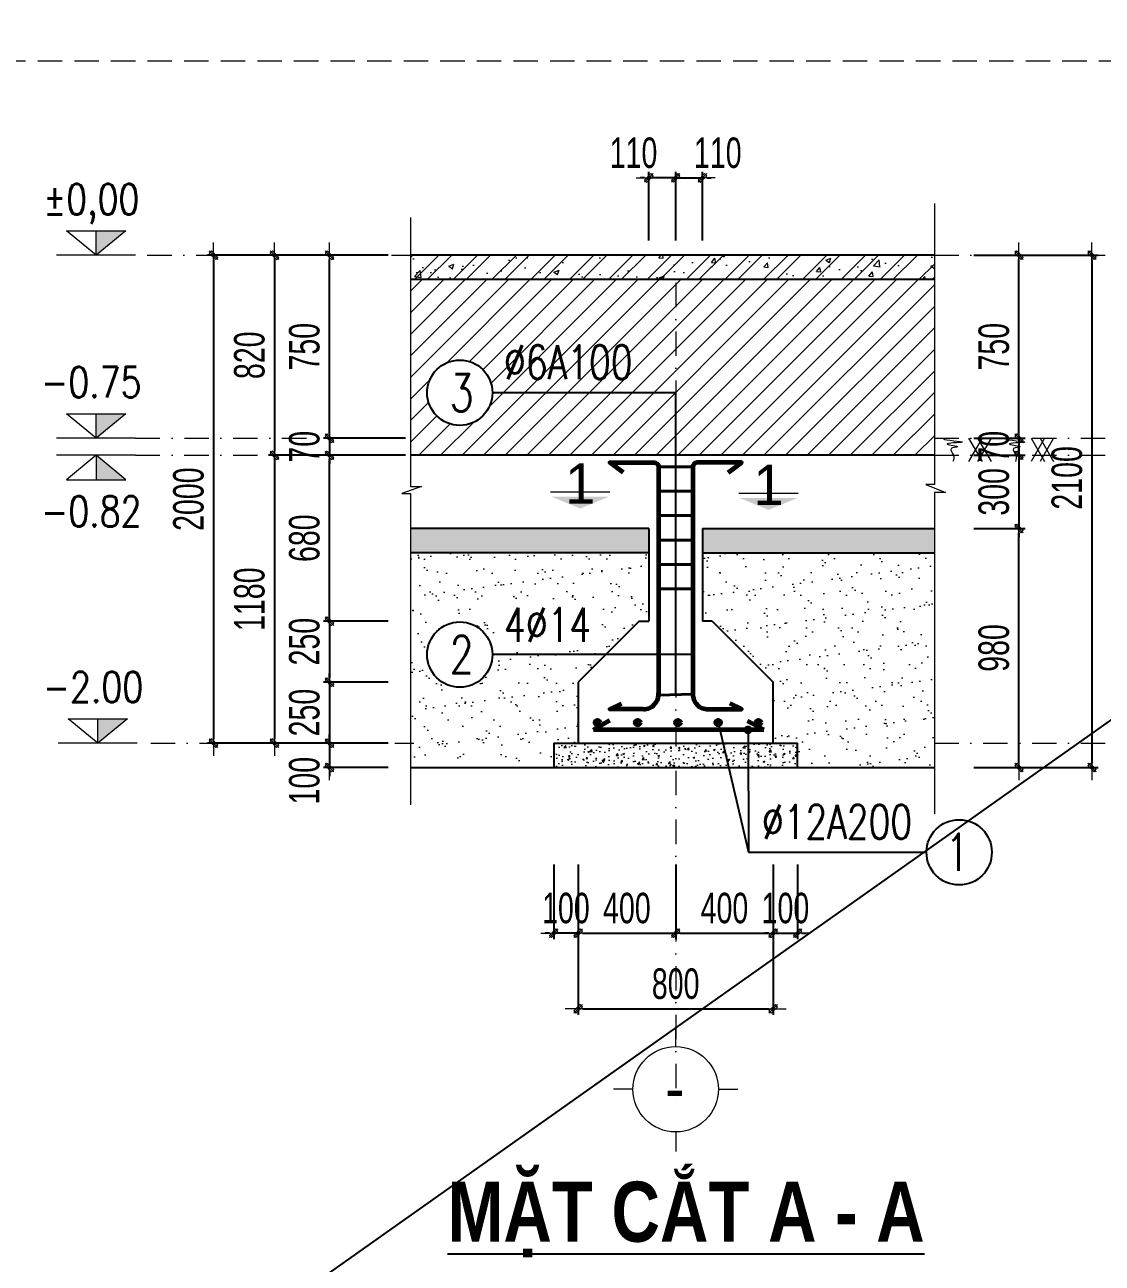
# Model space of a CAD drawing. Header units: millimetres. Extents: x -295047 to 263296, y -724756 to -308748.
# Drawn here: x -119108 to -114691, y -355707 to -350630 of the extents above; entities that cross this region are included whole.
import ezdxf
from ezdxf.enums import TextEntityAlignment as Align

# ---------------------------------------------------------------- set-up
doc = ezdxf.new("R2010")
doc.units = ezdxf.units.MM
doc.header["$MEASUREMENT"] = 0
doc.header["$PDMODE"] = 32
doc.linetypes.add('DASHDOT', pattern=[1, 0.5, -0.25, 0, -0.25])
doc.linetypes.add('HIDDEN', pattern=[0.375, 0.25, -0.125])
doc.layers.get('Defpoints').update_dxf_attribs({"color": 1})
doc.layers.add('KCS_Plotter', color=11, linetype='Continuous', plot=False)
for name, color, linetype, lineweight in [('LC Dim', 8, 'Continuous', 18), ('LC Hatch', 252, 'Continuous', 9), ('LC ISO', 153, 'Continuous', 13), ('LC Khac', 4, 'Continuous', 9), ('LC MANH DUT', 35, 'HIDDEN', 5), ('LC Net dam2', 6, 'Continuous', 40), ('LC Net dam3', 1, 'Continuous', 60), ('LC Net manh', 219, 'Continuous', 5), ('LC Net thay', 7, 'Continuous', 25), ('LC Net truc', 79, 'DASHDOT', 13), ('LC Text1', 3, 'Continuous', 20), ('LC Text2', 7, 'Continuous', 25)]:
    doc.layers.add(name, color=color, linetype=linetype, lineweight=lineweight)
doc.styles.add('HOATBIF', font='hoatbif.shx', dxfattribs={"width": 0.7})
doc.styles.add('LC 1', font='VHAVANB.TTF')
doc.styles.add('LC 3', font='vnsimli.shx', dxfattribs={"width": 0.75})
doc.styles.add('LC3', font='VHARIALB.TTF', dxfattribs={"width": 0.8})
doc.styles.add('T1', font='Vnsimli.shx', dxfattribs={"width": 0.8})
doc.dimstyles.new('1-100(1-50)', dxfattribs={"dimscale": 50, "dimtxt": 2.5, "dimasz": 0.35, "dimexe": 0.5, "dimexo": 0, "dimgap": 0.8, "dimtad": 1, "dimdec": 0, "dimzin": 0, "dimdsep": 46, "dimtxsty": 'HOATBIF', "dimblk1": 'DOT', "dimblk2": 'DOT', "dimsah": 1, "dimcen": -1, "dimdle": 1, "dimclrd": 256, "dimclre": 256, "dimclrt": 4, "dimadec": 3, "dimazin": 2, "dimtfac": 0.333333, "dimtdec": 0, "dimtix": 1, "dimtmove": 2, "dimatfit": 3, "dimldrblk": 'DOT', "dimfxl": 1, "dimtvp": 0.833333, "dimtolj": 1, "dimtzin": 0, "dimarcsym": 0})
pattern_1 = [(37.5, (-16225.72, -80516.16), (-3.7796, 115.609426), [0, -91.2, 0, -102, 0, -97.5]), (7.5, (-16225.72, -80516.16), (106.1866, 169.32876), [0, -49.2, 0, -82.2, 0, -31.5]), (327.5, (-16299.52, -80516.16), (186.84851, 0.339543), [0, -30, 0, -108, 0, -141]), (317.5, (-16299.52, -80516.16), (180.3676, 52.66053), [0, -15, 0, -70.8, 0, -81])]

# ---------------------------------------------------------------- blocks, each defined once
blk = doc.blocks.new('DOT')
at = {"layer": 'LC Dim'}
blk.add_line((-3, 0), (3, 0), dxfattribs=at)
at = {"layer": 'LC Dim', "color": 4}
blk.add_line((-1, -1), (1, 1), dxfattribs=at)
blk.add_lwpolyline([(0.5, 1), (-1, -0.5), (-0.5, -1), (1, 0.5)], close=True, dxfattribs=at)
blk = doc.blocks.new('*D79')
at = {"layer": 'Defpoints', "color": 0, "ltscale": 2, "transparency": 16777216}
for p in [(-116839.3, -354073.1), (-116439.3, -354073.1), (-116439.3, -354354.5)]:
    blk.add_point(p, dxfattribs=at)
at = {"layer": 'LC Dim', "lineweight": -2, "ltscale": 2, "transparency": 16777216}
for p, q in [((-116839.3, -354073.1), (-116839.3, -354379.5)), ((-116439.3, -354073.1), (-116439.3, -354379.5)), ((-116821.8, -354354.5), (-116456.8, -354354.5))]:
    blk.add_line(p, q, dxfattribs=at)
at = {"layer": 'LC Dim', "lineweight": -2, "ltscale": 2, "transparency": 16777216, "xscale": 17.5, "yscale": 17.5, "zscale": 17.5, "rotation": 180}
blk.add_blockref('DOT', (-116839.3, -354354.5), dxfattribs=at)
at = {"layer": 'LC Dim', "lineweight": -2, "ltscale": 2, "transparency": 16777216, "xscale": 17.5, "yscale": 17.5, "zscale": 17.5}
blk.add_blockref('DOT', (-116439.3, -354354.5), dxfattribs=at)
at = {"layer": 'LC Dim', "color": 4, "ltscale": 2, "transparency": 16777216, "insert": (-116639.3, -354252), "char_height": 125, "attachment_point": 5, "style": 'HOATBIF'}
blk.add_mtext('\\A1;400', dxfattribs=at)
blk = doc.blocks.new('_Dot')
at = {"color": 0, "linetype": 'ByBlock', "lineweight": -2}
blk.add_line((-0.5, 0), (-1, 0), dxfattribs=at)
at = {"color": 0, "linetype": 'ByBlock', "const_width": 0.5}
blk.add_lwpolyline([(-0.25, 0, 1), (0.25, 0, 1)], format="xyb", close=True, dxfattribs=at)
blk = doc.blocks.new('*D80')
at = {"layer": 'Defpoints', "color": 0, "ltscale": 2, "transparency": 16777216}
for p in [(-116439.3, -354073.1), (-116039.3, -354073.1), (-116039.3, -354354.5)]:
    blk.add_point(p, dxfattribs=at)
at = {"layer": 'LC Dim', "lineweight": -2, "ltscale": 2, "transparency": 16777216}
for p, q in [((-116439.3, -354073.1), (-116439.3, -354379.5)), ((-116039.3, -354073.1), (-116039.3, -354379.5)), ((-116421.8, -354354.5), (-116056.8, -354354.5))]:
    blk.add_line(p, q, dxfattribs=at)
at = {"layer": 'LC Dim', "lineweight": -2, "ltscale": 2, "transparency": 16777216, "xscale": 17.5, "yscale": 17.5, "zscale": 17.5, "rotation": 180}
blk.add_blockref('DOT', (-116439.3, -354354.5), dxfattribs=at)
at = {"layer": 'LC Dim', "lineweight": -2, "ltscale": 2, "transparency": 16777216, "xscale": 17.5, "yscale": 17.5, "zscale": 17.5}
blk.add_blockref('DOT', (-116039.3, -354354.5), dxfattribs=at)
at = {"layer": 'LC Dim', "color": 4, "ltscale": 2, "transparency": 16777216, "insert": (-116239.3, -354252), "char_height": 125, "attachment_point": 5, "style": 'HOATBIF'}
blk.add_mtext('\\A1;400', dxfattribs=at)
blk = doc.blocks.new('*D81')
at = {"layer": 'Defpoints', "color": 0, "ltscale": 2, "transparency": 16777216}
for p in [(-116839.3, -354073.1), (-116039.3, -354073.1), (-116039.3, -354664.5)]:
    blk.add_point(p, dxfattribs=at)
at = {"layer": 'LC Dim', "lineweight": -2, "ltscale": 2, "transparency": 16777216}
for p, q in [((-116839.3, -354073.1), (-116839.3, -354689.5)), ((-116039.3, -354073.1), (-116039.3, -354689.5)), ((-116821.8, -354664.5), (-116056.8, -354664.5))]:
    blk.add_line(p, q, dxfattribs=at)
at = {"layer": 'LC Dim', "lineweight": -2, "ltscale": 2, "transparency": 16777216, "xscale": 17.5, "yscale": 17.5, "zscale": 17.5, "rotation": 180}
blk.add_blockref('DOT', (-116839.3, -354664.5), dxfattribs=at)
at = {"layer": 'LC Dim', "lineweight": -2, "ltscale": 2, "transparency": 16777216, "xscale": 17.5, "yscale": 17.5, "zscale": 17.5}
blk.add_blockref('DOT', (-116039.3, -354664.5), dxfattribs=at)
at = {"layer": 'LC Dim', "color": 4, "ltscale": 2, "transparency": 16777216, "insert": (-116439.3, -354562), "char_height": 125, "attachment_point": 5, "style": 'HOATBIF'}
blk.add_mtext('\\A1;800', dxfattribs=at)
blk = doc.blocks.new('*D82')
at = {"layer": 'Defpoints', "color": 0, "ltscale": 2, "transparency": 16777216}
for p in [(-116939.3, -354073.1), (-116839.3, -354073.1), (-116939.3, -354354.5)]:
    blk.add_point(p, dxfattribs=at)
at = {"layer": 'LC Dim', "lineweight": -2, "ltscale": 2, "transparency": 16777216}
for p, q in [((-116939.3, -354073.1), (-116939.3, -354379.5)), ((-116839.3, -354073.1), (-116839.3, -354379.5)), ((-116956.8, -354354.5), (-116974.3, -354354.5)), ((-116839.3, -354354.5), (-116939.3, -354354.5)), ((-116821.8, -354354.5), (-116804.3, -354354.5))]:
    blk.add_line(p, q, dxfattribs=at)
at = {"layer": 'LC Dim', "lineweight": -2, "ltscale": 2, "transparency": 16777216, "xscale": 17.5, "yscale": 17.5, "zscale": 17.5}
blk.add_blockref('DOT', (-116939.3, -354354.5), dxfattribs=at)
at = {"layer": 'LC Dim', "lineweight": -2, "ltscale": 2, "transparency": 16777216, "xscale": 17.5, "yscale": 17.5, "zscale": 17.5, "rotation": 180}
blk.add_blockref('DOT', (-116839.3, -354354.5), dxfattribs=at)
at = {"layer": 'LC Dim', "color": 4, "ltscale": 2, "transparency": 16777216, "insert": (-116889.3, -354252), "char_height": 125, "attachment_point": 5, "style": 'HOATBIF'}
blk.add_mtext('\\A1;100', dxfattribs=at)
blk = doc.blocks.new('*D83')
at = {"layer": 'Defpoints', "color": 0, "ltscale": 2, "transparency": 16777216}
for p in [(-116039.3, -354073.1), (-115939.3, -354073.1), (-115939.3, -354354.5)]:
    blk.add_point(p, dxfattribs=at)
at = {"layer": 'LC Dim', "lineweight": -2, "ltscale": 2, "transparency": 16777216}
for p, q in [((-116039.3, -354073.1), (-116039.3, -354379.5)), ((-115939.3, -354073.1), (-115939.3, -354379.5)), ((-116056.8, -354354.5), (-116074.3, -354354.5)), ((-116039.3, -354354.5), (-115939.3, -354354.5)), ((-115921.8, -354354.5), (-115904.3, -354354.5))]:
    blk.add_line(p, q, dxfattribs=at)
at = {"layer": 'LC Dim', "lineweight": -2, "ltscale": 2, "transparency": 16777216, "xscale": 17.5, "yscale": 17.5, "zscale": 17.5}
blk.add_blockref('DOT', (-116039.3, -354354.5), dxfattribs=at)
at = {"layer": 'LC Dim', "lineweight": -2, "ltscale": 2, "transparency": 16777216, "xscale": 17.5, "yscale": 17.5, "zscale": 17.5, "rotation": 180}
blk.add_blockref('DOT', (-115939.3, -354354.5), dxfattribs=at)
at = {"layer": 'LC Dim', "color": 4, "ltscale": 2, "transparency": 16777216, "insert": (-115989.3, -354252), "char_height": 125, "attachment_point": 5, "style": 'HOATBIF'}
blk.add_mtext('\\A1;100', dxfattribs=at)
blk = doc.blocks.new('*U17')
at = {"layer": 'LC Net dam2', "ltscale": 2}
blk.add_line((-70, 0), (70, 0), dxfattribs=at)
blk = doc.blocks.new('*U18')
at = {"layer": 'LC Net truc', "color": 0, "linetype": 'ByBlock', "lineweight": -2}
for p in [(0, 0), (0, -100), (0, -200), (0, -300), (0, -400), (0, -500)]:
    blk.add_blockref('*U17', p, dxfattribs=at)
blk = doc.blocks.new('theptron1')
at = {"layer": 'LC Net dam3'}
for p, q in [((-0.5, 0), (0.5, 0)), ((-0.35, 0.35), (0.35, -0.35)), ((0.35, 0.35), (-0.35, -0.35)), ((0, 0.5), (0, -0.5))]:
    blk.add_line(p, q, dxfattribs=at)
blk.add_circle((0, 0), 0.5, dxfattribs=at)
blk = doc.blocks.new('*U15')
at = {"layer": 'LC Dim', "xscale": 19.6923076923333, "yscale": 19.6923076923333, "zscale": 19.6923076923333}
blk.add_blockref('theptron1', (0, 0), dxfattribs=at)
blk = doc.blocks.new('*U16')
at = {"layer": 'LC Dim', "color": 0, "linetype": 'ByBlock', "lineweight": -2}
for p in [(0, 0), (165, 0), (330, 0), (495, 0), (660, 0)]:
    blk.add_blockref('*U15', p, dxfattribs=at)
blk = doc.blocks.new('*D84')
at = {"layer": 'Defpoints', "color": 0, "ltscale": 2, "transparency": 16777216}
for p in [(-117617.7, -353575), (-117858.7, -353675), (-117617.7, -353675)]:
    blk.add_point(p, dxfattribs=at)
at = {"layer": 'LC Dim', "lineweight": -2, "ltscale": 2, "transparency": 16777216}
for p, q in [((-117858.7, -353557.5), (-117858.7, -353540)), ((-117617.7, -353575), (-117883.7, -353575)), ((-117858.7, -353575), (-117858.7, -353675)), ((-117617.7, -353675), (-117883.7, -353675)), ((-117858.7, -353692.5), (-117858.7, -353710))]:
    blk.add_line(p, q, dxfattribs=at)
at = {"layer": 'LC Dim', "lineweight": -2, "ltscale": 2, "transparency": 16777216, "xscale": 17.5, "yscale": 17.5, "zscale": 17.5}
for p, rotation in [((-117858.7, -353575), 270), ((-117858.7, -353675), 90)]:
    blk.add_blockref('DOT', p, dxfattribs=dict(at, rotation=rotation))
at = {"layer": 'LC Dim', "color": 4, "ltscale": 2, "transparency": 16777216, "insert": (-117961.2, -353729.1), "char_height": 125, "attachment_point": 5, "rotation": 90, "style": 'HOATBIF'}
blk.add_mtext('\\A1;100', dxfattribs=at)
blk = doc.blocks.new('*D85')
at = {"layer": 'Defpoints', "color": 0, "ltscale": 2, "transparency": 16777216}
for p in [(-117617.7, -353075), (-117858.7, -353325), (-117617.7, -353325)]:
    blk.add_point(p, dxfattribs=at)
at = {"layer": 'LC Dim', "lineweight": -2, "ltscale": 2, "transparency": 16777216}
for p, q in [((-117617.7, -353075), (-117883.7, -353075)), ((-117858.7, -353092.5), (-117858.7, -353307.5)), ((-117617.7, -353325), (-117883.7, -353325))]:
    blk.add_line(p, q, dxfattribs=at)
at = {"layer": 'LC Dim', "lineweight": -2, "ltscale": 2, "transparency": 16777216, "xscale": 17.5, "yscale": 17.5, "zscale": 17.5}
for p, rotation in [((-117858.7, -353075), 90), ((-117858.7, -353325), 270)]:
    blk.add_blockref('DOT', p, dxfattribs=dict(at, rotation=rotation))
at = {"layer": 'LC Dim', "color": 4, "ltscale": 2, "transparency": 16777216, "insert": (-117961.2, -353159), "char_height": 125, "attachment_point": 5, "rotation": 90, "style": 'HOATBIF'}
blk.add_mtext('\\A1;250', dxfattribs=at)
blk = doc.blocks.new('*D86')
at = {"layer": 'Defpoints', "color": 0, "ltscale": 2, "transparency": 16777216}
for p in [(-117858.7, -351575), (-117617.7, -351575), (-117617.7, -352325)]:
    blk.add_point(p, dxfattribs=at)
at = {"layer": 'LC Dim', "lineweight": -2, "ltscale": 2, "transparency": 16777216}
for p, q in [((-117617.7, -351575), (-117883.7, -351575)), ((-117858.7, -352307.5), (-117858.7, -351592.5)), ((-117617.7, -352325), (-117883.7, -352325))]:
    blk.add_line(p, q, dxfattribs=at)
at = {"layer": 'LC Dim', "lineweight": -2, "ltscale": 2, "transparency": 16777216, "xscale": 17.5, "yscale": 17.5, "zscale": 17.5}
for p, rotation in [((-117858.7, -351575), 90), ((-117858.7, -352325), 270)]:
    blk.add_blockref('DOT', p, dxfattribs=dict(at, rotation=rotation))
at = {"layer": 'LC Dim', "color": 4, "ltscale": 2, "transparency": 16777216, "insert": (-117961.2, -351950), "char_height": 125, "attachment_point": 5, "rotation": 90, "style": 'HOATBIF'}
blk.add_mtext('\\A1;750', dxfattribs=at)
blk = doc.blocks.new('*D87')
at = {"layer": 'Defpoints', "color": 0, "ltscale": 2, "transparency": 16777216}
for p in [(-117858.7, -352395), (-117617.7, -352395), (-117617.7, -353075)]:
    blk.add_point(p, dxfattribs=at)
at = {"layer": 'LC Dim', "lineweight": -2, "ltscale": 2, "transparency": 16777216}
for p, q in [((-117617.7, -352395), (-117883.7, -352395)), ((-117858.7, -353057.5), (-117858.7, -352412.5)), ((-117617.7, -353075), (-117883.7, -353075))]:
    blk.add_line(p, q, dxfattribs=at)
at = {"layer": 'LC Dim', "lineweight": -2, "ltscale": 2, "transparency": 16777216, "xscale": 17.5, "yscale": 17.5, "zscale": 17.5}
for p, rotation in [((-117858.7, -352395), 90), ((-117858.7, -353075), 270)]:
    blk.add_blockref('DOT', p, dxfattribs=dict(at, rotation=rotation))
at = {"layer": 'LC Dim', "color": 4, "ltscale": 2, "transparency": 16777216, "insert": (-117961.2, -352735), "char_height": 125, "attachment_point": 5, "rotation": 90, "style": 'HOATBIF'}
blk.add_mtext('\\A1;680', dxfattribs=at)
blk = doc.blocks.new('*D88')
at = {"layer": 'Defpoints', "color": 0, "ltscale": 2, "transparency": 16777216}
for p in [(-117617.7, -351575), (-118333.7, -353575), (-117617.7, -353575)]:
    blk.add_point(p, dxfattribs=at)
at = {"layer": 'LC Dim', "lineweight": -2, "ltscale": 2, "transparency": 16777216}
for p, q in [((-117617.7, -351575), (-118358.7, -351575)), ((-118333.7, -351592.5), (-118333.7, -353557.5)), ((-117617.7, -353575), (-118358.7, -353575))]:
    blk.add_line(p, q, dxfattribs=at)
at = {"layer": 'LC Dim', "lineweight": -2, "ltscale": 2, "transparency": 16777216, "xscale": 17.5, "yscale": 17.5, "zscale": 17.5}
for p, rotation in [((-118333.7, -351575), 90), ((-118333.7, -353575), 270)]:
    blk.add_blockref('DOT', p, dxfattribs=dict(at, rotation=rotation))
at = {"layer": 'LC Dim', "color": 4, "ltscale": 2, "transparency": 16777216, "insert": (-118436.2, -352575), "char_height": 125, "attachment_point": 5, "rotation": 90, "style": 'HOATBIF'}
blk.add_mtext('\\A1;2000', dxfattribs=at)
blk = doc.blocks.new('*D43')
at = {"layer": 'Defpoints', "color": 0, "ltscale": 2, "transparency": 16777216}
for p in [(-117617.7, -353325), (-117858.7, -353575), (-117617.7, -353575)]:
    blk.add_point(p, dxfattribs=at)
at = {"layer": 'LC Dim', "lineweight": -2, "ltscale": 2, "transparency": 16777216}
for p, q in [((-117617.7, -353325), (-117883.7, -353325)), ((-117858.7, -353307.5), (-117858.7, -353290)), ((-117858.7, -353325), (-117858.7, -353575)), ((-117617.7, -353575), (-117883.7, -353575)), ((-117858.7, -353592.5), (-117858.7, -353610))]:
    blk.add_line(p, q, dxfattribs=at)
at = {"layer": 'LC Dim', "lineweight": -2, "ltscale": 2, "transparency": 16777216, "xscale": 17.5, "yscale": 17.5, "zscale": 17.5}
for p, rotation in [((-117858.7, -353325), 270), ((-117858.7, -353575), 90)]:
    blk.add_blockref('DOT', p, dxfattribs=dict(at, rotation=rotation))
at = {"layer": 'LC Dim', "color": 4, "ltscale": 2, "transparency": 16777216, "insert": (-117961.2, -353450), "char_height": 125, "attachment_point": 5, "rotation": 90, "style": 'HOATBIF'}
blk.add_mtext('\\A1;250', dxfattribs=at)
blk = doc.blocks.new('TIEUDE1')
at = {"layer": 'LC Text2', "color": 7, "style": 'LC 1'}
blk.add_attdef('TIªU§Ò', text='', height=5, dxfattribs=at).set_placement((0, 0), align=Align.BOTTOM_CENTER)
blk.add_attdef('TL', text='', height=3, dxfattribs=at).set_placement((0, -2), align=Align.TOP_CENTER)
blk = doc.blocks.new('TTRUC')
at = {"layer": 'LC ISO'}
for p, q in [((0, 6.95), (0, 10.13)), ((-6.95, 0), (-10.13, 0)), ((6.95, 0), (10.13, 0)), ((0, -6.95), (0, -10.13))]:
    blk.add_line(p, q, dxfattribs=at)
at = {"layer": 'LC Net manh'}
blk.add_circle((0, 0), 6.95, dxfattribs=at)
blk = doc.blocks.new('*D44')
at = {"layer": 'Defpoints', "color": 0, "ltscale": 2, "transparency": 16777216}
for p in [(-116329.3, -351257.9), (-116439.3, -351515.1), (-116329.3, -351515.1)]:
    blk.add_point(p, dxfattribs=at)
at = {"layer": 'LC Dim', "lineweight": -2, "ltscale": 2, "transparency": 16777216}
for p, q in [((-116439.3, -351515.1), (-116439.3, -351232.9)), ((-116329.3, -351515.1), (-116329.3, -351232.9)), ((-116456.8, -351257.9), (-116474.3, -351257.9)), ((-116439.3, -351257.9), (-116329.3, -351257.9)), ((-116311.8, -351257.9), (-116294.3, -351257.9))]:
    blk.add_line(p, q, dxfattribs=at)
at = {"layer": 'LC Dim', "lineweight": -2, "ltscale": 2, "transparency": 16777216, "xscale": 17.5, "yscale": 17.5, "zscale": 17.5}
blk.add_blockref('DOT', (-116439.3, -351257.9), dxfattribs=at)
at = {"layer": 'LC Dim', "lineweight": -2, "ltscale": 2, "transparency": 16777216, "xscale": 17.5, "yscale": 17.5, "zscale": 17.5, "rotation": 180}
blk.add_blockref('DOT', (-116329.3, -351257.9), dxfattribs=at)
at = {"layer": 'LC Dim', "color": 4, "ltscale": 2, "transparency": 16777216, "insert": (-116266.6, -351155.4), "char_height": 125, "attachment_point": 5, "style": 'HOATBIF'}
blk.add_mtext('\\A1;110', dxfattribs=at)
blk = doc.blocks.new('*D45')
at = {"layer": 'Defpoints', "color": 0, "ltscale": 2, "transparency": 16777216}
for p in [(-116549.3, -351257.9), (-116549.3, -351515.1), (-116439.3, -351515.1)]:
    blk.add_point(p, dxfattribs=at)
at = {"layer": 'LC Dim', "lineweight": -2, "ltscale": 2, "transparency": 16777216}
for p, q in [((-116549.3, -351515.1), (-116549.3, -351232.9)), ((-116439.3, -351515.1), (-116439.3, -351232.9)), ((-116566.8, -351257.9), (-116584.3, -351257.9)), ((-116439.3, -351257.9), (-116549.3, -351257.9)), ((-116421.8, -351257.9), (-116404.3, -351257.9))]:
    blk.add_line(p, q, dxfattribs=at)
at = {"layer": 'LC Dim', "lineweight": -2, "ltscale": 2, "transparency": 16777216, "xscale": 17.5, "yscale": 17.5, "zscale": 17.5}
blk.add_blockref('DOT', (-116549.3, -351257.9), dxfattribs=at)
at = {"layer": 'LC Dim', "lineweight": -2, "ltscale": 2, "transparency": 16777216, "xscale": 17.5, "yscale": 17.5, "zscale": 17.5, "rotation": 180}
blk.add_blockref('DOT', (-116439.3, -351257.9), dxfattribs=at)
at = {"layer": 'LC Dim', "color": 4, "ltscale": 2, "transparency": 16777216, "insert": (-116612, -351155.4), "char_height": 125, "attachment_point": 5, "style": 'HOATBIF'}
blk.add_mtext('\\A1;110', dxfattribs=at)
blk = doc.blocks.new('*D181')
at = {"layer": 'Defpoints', "color": 0, "ltscale": 2, "transparency": 16777216}
for p in [(-115216.5, -352695), (-115032, -352695), (-115216.5, -353675)]:
    blk.add_point(p, dxfattribs=at)
at = {"layer": 'LC Dim', "lineweight": -2, "ltscale": 2, "transparency": 16777216}
for p, q in [((-115216.5, -352695), (-115007, -352695)), ((-115032, -353657.5), (-115032, -352712.5)), ((-115216.5, -353675), (-115007, -353675))]:
    blk.add_line(p, q, dxfattribs=at)
at = {"layer": 'LC Dim', "lineweight": -2, "ltscale": 2, "transparency": 16777216, "xscale": 17.5, "yscale": 17.5, "zscale": 17.5}
for p, rotation in [((-115032, -352695), 90), ((-115032, -353675), 270)]:
    blk.add_blockref('DOT', p, dxfattribs=dict(at, rotation=rotation))
at = {"layer": 'LC Dim', "color": 4, "ltscale": 2, "transparency": 16777216, "insert": (-115134.5, -353185), "char_height": 125, "attachment_point": 5, "rotation": 90, "style": 'HOATBIF'}
blk.add_mtext('\\A1;980', dxfattribs=at)
blk = doc.blocks.new('*D182')
at = {"layer": 'Defpoints', "color": 0, "ltscale": 2, "transparency": 16777216}
for p in [(-115216.5, -351575), (-115032, -351575), (-115216.5, -352325)]:
    blk.add_point(p, dxfattribs=at)
at = {"layer": 'LC Dim', "lineweight": -2, "ltscale": 2, "transparency": 16777216}
for p, q in [((-115216.5, -351575), (-115007, -351575)), ((-115032, -352307.5), (-115032, -351592.5)), ((-115216.5, -352325), (-115007, -352325))]:
    blk.add_line(p, q, dxfattribs=at)
at = {"layer": 'LC Dim', "lineweight": -2, "ltscale": 2, "transparency": 16777216, "xscale": 17.5, "yscale": 17.5, "zscale": 17.5}
for p, rotation in [((-115032, -351575), 90), ((-115032, -352325), 270)]:
    blk.add_blockref('DOT', p, dxfattribs=dict(at, rotation=rotation))
at = {"layer": 'LC Dim', "color": 4, "ltscale": 2, "transparency": 16777216, "insert": (-115134.5, -351950), "char_height": 125, "attachment_point": 5, "rotation": 90, "style": 'HOATBIF'}
blk.add_mtext('\\A1;750', dxfattribs=at)
blk = doc.blocks.new('mat dat')
at = {"layer": 'LC Net manh'}
for p, q in [((2, 0), (3.73, -3)), ((3.73, 0), (2, -3)), ((3.15, 0), (4.88, -3)), ((4.88, 0), (3.15, -3))]:
    blk.add_line(p, q, dxfattribs=at)
blk.add_spline([(0, 0), (-1.21, -0.12), (1.21, -0.52), (-0.75, -0.75), (0.58, -1.1), (-0.23, -1.33), (0.06, -2.19), (0, -3)], degree=3, dxfattribs=at)
blk = doc.blocks.new('*U20')
at = {"layer": 'LC Khac', "xscale": 32.00000000005184, "yscale": 32.00000000005184, "zscale": 32.00000000005184}
blk.add_blockref('mat dat', (-56.7, 48), dxfattribs=at)
blk = doc.blocks.new('*U19')
at = {"layer": 'LC Dim', "color": 0, "linetype": 'ByBlock', "lineweight": -2}
for p in [(0, 0), (256, 0)]:
    blk.add_blockref('*U20', p, dxfattribs=at)
blk = doc.blocks.new('*D183')
at = {"layer": 'Defpoints', "color": 0, "ltscale": 2, "transparency": 16777216}
for p in [(-115216.5, -351575), (-115216.5, -353675), (-114732.6, -353675)]:
    blk.add_point(p, dxfattribs=at)
at = {"layer": 'LC Dim', "lineweight": -2, "ltscale": 2, "transparency": 16777216}
for p, q in [((-115216.5, -351575), (-114707.6, -351575)), ((-114732.6, -351592.5), (-114732.6, -353657.5)), ((-115216.5, -353675), (-114707.6, -353675))]:
    blk.add_line(p, q, dxfattribs=at)
at = {"layer": 'LC Dim', "lineweight": -2, "ltscale": 2, "transparency": 16777216, "xscale": 17.5, "yscale": 17.5, "zscale": 17.5}
for p, rotation in [((-114732.6, -351575), 90), ((-114732.6, -353675), 270)]:
    blk.add_blockref('DOT', p, dxfattribs=dict(at, rotation=rotation))
at = {"layer": 'LC Dim', "color": 4, "ltscale": 2, "transparency": 16777216, "insert": (-114835.1, -352487.7), "char_height": 125, "attachment_point": 5, "rotation": 90, "style": 'HOATBIF'}
blk.add_mtext('\\A1;2100', dxfattribs=at)
blk = doc.blocks.new('Caodo1')
at = {"layer": 'LC Text1'}
blk.add_hatch(color=256, dxfattribs=at).paths.add_polyline_path([(0, 200), (0, 0), (243, 200)])
for p, q in [((0, 0), (0, 200)), ((324, 0), (-324, 0))]:
    blk.add_line(p, q, dxfattribs=at)
blk.add_lwpolyline([(-243, 200), (243, 200), (0, 0), (0, 0)], close=True, dxfattribs=at)
at = {"layer": 'LC Text1', "style": 'T1', "width": 0.8}
blk.add_attdef('%%P0,00', text='', height=250, dxfattribs=at).set_placement((-39, 460), align=Align.MIDDLE_CENTER)
blk = doc.blocks.new('*D616')
at = {"layer": 'Defpoints', "color": 0, "ltscale": 2, "transparency": 16777216}
for p in [(-117546.7, -352325), (-117858.7, -352395), (-117546.7, -352395)]:
    blk.add_point(p, dxfattribs=at)
at = {"layer": 'LC Dim', "lineweight": -2, "ltscale": 2, "transparency": 16777216}
for p, q in [((-117858.7, -352307.5), (-117858.7, -352290)), ((-117546.7, -352325), (-117883.7, -352325)), ((-117858.7, -352325), (-117858.7, -352395)), ((-117546.7, -352395), (-117883.7, -352395)), ((-117858.7, -352412.5), (-117858.7, -352430))]:
    blk.add_line(p, q, dxfattribs=at)
at = {"layer": 'LC Dim', "lineweight": -2, "ltscale": 2, "transparency": 16777216, "xscale": 17.5, "yscale": 17.5, "zscale": 17.5}
for p, rotation in [((-117858.7, -352325), 270), ((-117858.7, -352395), 90)]:
    blk.add_blockref('DOT', p, dxfattribs=dict(at, rotation=rotation))
at = {"layer": 'LC Dim', "color": 4, "ltscale": 2, "transparency": 16777216, "insert": (-117961.2, -352360), "char_height": 125, "attachment_point": 5, "rotation": 90, "style": 'HOATBIF'}
blk.add_mtext('\\A1;70', dxfattribs=at)
blk = doc.blocks.new('*D617')
at = {"layer": 'Defpoints', "color": 0, "ltscale": 2, "transparency": 16777216}
for p in [(-117617.7, -351575), (-118084, -352395), (-117617.7, -352395)]:
    blk.add_point(p, dxfattribs=at)
at = {"layer": 'LC Dim', "lineweight": -2, "ltscale": 2, "transparency": 16777216}
for p, q in [((-117617.7, -351575), (-118109, -351575)), ((-118084, -351592.5), (-118084, -352377.5)), ((-117617.7, -352395), (-118109, -352395))]:
    blk.add_line(p, q, dxfattribs=at)
at = {"layer": 'LC Dim', "lineweight": -2, "ltscale": 2, "transparency": 16777216, "xscale": 17.5, "yscale": 17.5, "zscale": 17.5}
for p, rotation in [((-118084, -351575), 90), ((-118084, -352395), 270)]:
    blk.add_blockref('DOT', p, dxfattribs=dict(at, rotation=rotation))
at = {"layer": 'LC Dim', "color": 4, "ltscale": 2, "transparency": 16777216, "insert": (-118186.5, -351985), "char_height": 125, "attachment_point": 5, "rotation": 90, "style": 'HOATBIF'}
blk.add_mtext('\\A1;820', dxfattribs=at)
blk = doc.blocks.new('*D618')
at = {"layer": 'Defpoints', "color": 0, "ltscale": 2, "transparency": 16777216}
for p in [(-117617.7, -352395), (-118084, -353575), (-117617.7, -353575)]:
    blk.add_point(p, dxfattribs=at)
at = {"layer": 'LC Dim', "lineweight": -2, "ltscale": 2, "transparency": 16777216}
for p, q in [((-117617.7, -352395), (-118109, -352395)), ((-118084, -352412.5), (-118084, -353557.5)), ((-117617.7, -353575), (-118109, -353575))]:
    blk.add_line(p, q, dxfattribs=at)
at = {"layer": 'LC Dim', "lineweight": -2, "ltscale": 2, "transparency": 16777216, "xscale": 17.5, "yscale": 17.5, "zscale": 17.5}
for p, rotation in [((-118084, -352395), 90), ((-118084, -353575), 270)]:
    blk.add_blockref('DOT', p, dxfattribs=dict(at, rotation=rotation))
at = {"layer": 'LC Dim', "color": 4, "ltscale": 2, "transparency": 16777216, "insert": (-118186.5, -352985), "char_height": 125, "attachment_point": 5, "rotation": 90, "style": 'HOATBIF'}
blk.add_mtext('\\A1;1180', dxfattribs=at)
blk = doc.blocks.new('*D844')
at = {"layer": 'Defpoints', "color": 0, "ltscale": 2, "transparency": 16777216}
for p in [(-115216.5, -352395), (-115216.5, -352695), (-115032, -352695)]:
    blk.add_point(p, dxfattribs=at)
at = {"layer": 'LC Dim', "lineweight": -2, "ltscale": 2, "transparency": 16777216}
for p, q in [((-115032, -352377.5), (-115032, -352360)), ((-115216.5, -352395), (-115007, -352395)), ((-115032, -352395), (-115032, -352695)), ((-115216.5, -352695), (-115007, -352695)), ((-115032, -352712.5), (-115032, -352730))]:
    blk.add_line(p, q, dxfattribs=at)
at = {"layer": 'LC Dim', "lineweight": -2, "ltscale": 2, "transparency": 16777216, "xscale": 17.5, "yscale": 17.5, "zscale": 17.5}
for p, rotation in [((-115032, -352395), 270), ((-115032, -352695), 90)]:
    blk.add_blockref('DOT', p, dxfattribs=dict(at, rotation=rotation))
at = {"layer": 'LC Dim', "color": 4, "ltscale": 2, "transparency": 16777216, "insert": (-115134.5, -352545), "char_height": 125, "attachment_point": 5, "rotation": 90, "style": 'HOATBIF'}
blk.add_mtext('\\A1;300', dxfattribs=at)
blk = doc.blocks.new('*D845')
at = {"layer": 'Defpoints', "color": 0, "ltscale": 2, "transparency": 16777216}
for p in [(-115216.5, -352325), (-115216.5, -352395), (-115032, -352395)]:
    blk.add_point(p, dxfattribs=at)
at = {"layer": 'LC Dim', "lineweight": -2, "ltscale": 2, "transparency": 16777216}
for p, q in [((-115032, -352307.5), (-115032, -352290)), ((-115216.5, -352325), (-115007, -352325)), ((-115032, -352325), (-115032, -352395)), ((-115216.5, -352395), (-115007, -352395)), ((-115032, -352412.5), (-115032, -352430))]:
    blk.add_line(p, q, dxfattribs=at)
at = {"layer": 'LC Dim', "lineweight": -2, "ltscale": 2, "transparency": 16777216, "xscale": 17.5, "yscale": 17.5, "zscale": 17.5}
for p, rotation in [((-115032, -352325), 270), ((-115032, -352395), 90)]:
    blk.add_blockref('DOT', p, dxfattribs=dict(at, rotation=rotation))
at = {"layer": 'LC Dim', "color": 4, "ltscale": 2, "transparency": 16777216, "insert": (-115134.5, -352360), "char_height": 125, "attachment_point": 5, "rotation": 90, "style": 'HOATBIF'}
blk.add_mtext('\\A1;70', dxfattribs=at)

msp = doc.modelspace()

# ---------------------------------------------------------------- hatches: boundary and pattern name
at = {"layer": 'LC Hatch', "ltscale": 2}
h = msp.add_hatch(dxfattribs=at)
h.set_pattern_fill('BTCT', color=256, scale=30)
h.set_pattern_definition([(50, (-196069.35, -281794.35), (215.17805, -18.82564), [22.5, -247.5]), (355, (-196069.35, -281794.35), (-41.6254, 225.65764), [18, -198]), (100.4514, (-196051.42, -281795.92), (173.5528, 206.83186), [19.12206, -210.34263]), (46.1842, (-196069.35, -281734.35), (320.1723, -49.6557), [33.75, -371.25]), (96.6356, (-196042.67, -281738.5), (280.3988, 292.2354), [28.6831, -315.5139]), (351.1842, (-196069.35, -281734.35), (280.3986, 292.2356), [27, -297]), (21, (-196039.35, -281749.35), (179.07212, -120.78567), [22.5, -247.5]), (326, (-196039.35, -281749.35), (72.9946, 217.545), [18, -198]), (71.4514, (-196024.43, -281759.41), (252.0668, 96.75915), [19.12206, -210.34263]), (37.5, (-196069.35, -281794.35), (3.647957, 99.868156), [0, -195.6, 0, -201, 0, -198.75]), (7.5, (-196069.35, -281794.35), (78.92086, 118.32351), [0, -114.6, 0, -191.1, 0, -75.75]), (327.5, (-196136.25, -281794.35), (160.14673, -6.76646), [0, -75, 0, -234, 0, -310.5]), (317.5, (-196166.25, -281794.35), (174.95585, 30.0315), [0, -97.5, 0, -155.4, 0, -220.5]), (45, (-196069.35, -281794.35), (-79.54951, 79.54951), []), (45, (-196016.32, -281794.35), (-79.54951, 79.54951), [])])
h.paths.add_polyline_path([(-115378.7, -351575), (-117526.3, -351575), (-117526.3, -351675), (-115378.7, -351675)])
h = msp.add_hatch(dxfattribs=at)
h.set_pattern_fill('ANSI31', color=256, scale=500)
h.set_pattern_definition([(45, (-201.5, 892), (-44.194174, 44.194174), [])])
h.paths.add_polyline_path([(-117526.3, -351675), (-117526.3, -352395), (-115378.7, -352395), (-115378.7, -351675)])
h.paths.add_polyline_path([(-117190.5, -352138.5, -1), (-117458, -352138.5, -1)], flags=16)
h.paths.add_polyline_path([(-117393.1, -352253.1), (-117240.3, -352253.1), (-117240.3, -352023.9), (-117393.1, -352023.9)], flags=8)
h.paths.add_polyline_path([(-117177.7, -352117.8), (-116572.5, -352117.8), (-116572.5, -351909.5), (-117177.7, -351909.5)], flags=24)
h = msp.add_hatch(dxfattribs=at)
h.set_pattern_fill('AR-CONC', color=256, scale=10, style=0)
h.set_pattern_definition([(50, (-201.5, 892), (71.726018, -6.2752135), [7.5, -82.5]), (355, (-201.5, 892), (-13.875133, 75.219213), [6, -66]), (100.4514, (-195.52, 891.48), (57.850938, 68.943954), [6.374019, -70.114211]), (46.1842, (-201.5, 912), (106.724105, -16.551901), [11.25, -123.75]), (96.6356, (-192.61, 910.62), (93.46627, 97.411787), [9.56103, -105.1713]), (351.1842, (-201.5, 912), (93.466195, 97.41186), [9, -99]), (21, (-191.5, 907), (59.690705, -40.261889), [7.5, -82.5]), (326, (-191.5, 907), (24.331533, 72.515005), [6, -66]), (71.4514, (-186.526, 903.645), (84.022263, 32.25305), [6.374019, -70.114211]), (37.5, (-201.5, 892), (1.2159855, 33.2893854), [0, -65.2, 0, -67, 0, -66.25]), (7.5, (-201.5, 892), (26.3069537, 39.4411712), [0, -38.2, 0, -63.7, 0, -25.25]), (327.5, (-223.8, 892), (53.3822436, -2.2554872), [0, -25, 0, -78, 0, -103.5]), (317.5, (-233.8, 892), (58.318617, 10.010498), [0, -32.5, 0, -51.8, 0, -73.5])])
h.paths.add_polyline_path([(-116549.3, -352795), (-116549.3, -352695), (-117526.3, -352695), (-117526.3, -352795)])
h.paths.add_polyline_path([(-116329.3, -352695), (-116329.3, -352795), (-115378.7, -352795), (-115378.7, -352695)])
h = msp.add_hatch(dxfattribs=at)
h.set_pattern_fill('AR-SAND', color=256, scale=60)
h.set_pattern_definition(pattern_1)
h.paths.add_polyline_path([(-116839.3, -353325), (-116589.3, -353075), (-116549.3, -353075), (-116549.3, -352795), (-117526.3, -352795), (-117526.3, -353675), (-117512.4, -353675), (-116939.3, -353675), (-116939.3, -353575), (-116839.3, -353575)])
edge = h.paths.add_edge_path(flags=16)
edge.add_arc((-117324.3, -353212.3), 133.8, 0, 180, ccw=False)
edge.add_arc((-117324.3, -353212.3), 133.8, -180, 0, ccw=False)
h.paths.add_polyline_path([(-117393.1, -353326.9), (-117240.3, -353326.9), (-117240.3, -353097.7), (-117393.1, -353097.7)], flags=0)
h.paths.add_polyline_path([(-117177.7, -353194.3), (-116761, -353194.3), (-116761, -352985.9), (-117177.7, -352985.9)], flags=16)
h = msp.add_hatch(dxfattribs=at)
h.set_pattern_fill('AR-SAND', color=256, scale=60)
h.set_pattern_definition(pattern_1)
h.paths.add_polyline_path([(-115378.7, -352795), (-116329.3, -352795), (-116329.3, -353075), (-116289.3, -353075), (-116039.3, -353325), (-116039.3, -353575), (-115939.3, -353575), (-115939.3, -353675), (-115378.7, -353675)])
h = msp.add_hatch(dxfattribs=at)
h.set_pattern_fill('AR-CONC', color=256, scale=10, style=0)
h.set_pattern_definition([(50, (-196069.35, -282023.08), (71.726018, -6.275213), [7.5, -82.5]), (355, (-196069.35, -282023.08), (-13.875133, 75.219213), [6, -66]), (100.4514, (-196063.375, -282023.604), (57.85094, 68.943954), [6.37402, -70.11421]), (46.1842, (-196069.35, -282003.08), (106.724105, -16.5519), [11.25, -123.75]), (96.6356, (-196060.46, -282004.46), (93.46627, 97.41179), [9.56103, -105.1713]), (351.1842, (-196069.35, -282003.08), (93.4662, 97.41186), [9, -99]), (21, (-196059.35, -282008.08), (59.690705, -40.26189), [7.5, -82.5]), (326, (-196059.35, -282008.08), (24.331533, 72.515005), [6, -66]), (71.4514, (-196054.38, -282011.437), (84.022263, 32.25305), [6.37402, -70.11421]), (37.5, (-196069.352, -282023.081), (1.2159855, 33.2893854), [0, -65.2, 0, -67, 0, -66.25]), (7.5, (-196069.352, -282023.08), (26.306954, 39.441171), [0, -38.2, 0, -63.7, 0, -25.25]), (327.5, (-196091.652, -282023.081), (53.3822436, -2.255487), [0, -25, 0, -78, 0, -103.5]), (317.5, (-196101.65, -282023.08), (58.318617, 10.010498), [0, -32.5, 0, -51.8, 0, -73.5])])
h.paths.add_polyline_path([(-115939.3, -353675), (-115939.3, -353575), (-116939.3, -353575), (-116939.3, -353675)])

# ---------------------------------------------------------------- linework, layer by layer
at = {"layer": 'KCS_Plotter', "ltscale": 2}
msp.add_line((-123104.2, -359455.3), (-102104.2, -344605.3), dxfattribs=at)
at = {"layer": 'LC Khac', "color": 1, "ltscale": 2}
for p, q in [((-116709.1, -352546.4), (-116951.8, -352546.4)), ((-115937, -352552), (-116179.7, -352552))]:
    msp.add_line(p, q, dxfattribs=at)
for points in [[(-116830.5, -352613.4, 0, 235.7, 0), (-116830.5, -352564.7, 137.5, 137.5, 0)], [(-116058.4, -352619, 0, 235.7, 0), (-116058.4, -352570.3, 137.5, 137.5, 0)]]:
    msp.add_lwpolyline(points, format="xyseb", dxfattribs=at)
at = {"layer": 'LC MANH DUT', "ltscale": 400}
msp.add_line((-122504.2, -350778.5), (-104204.2, -350778.5), dxfattribs=at)
at = {"layer": 'LC Net dam2', "ltscale": 2}
msp.add_line((-116509.3, -353378.2), (-116369.3, -353375), dxfattribs=at)
at = {"layer": 'LC Net dam3'}
for p, q in [((-116776.5, -353520.8), (-116709.4, -353481.4)), ((-116077.4, -353520.8), (-116144.5, -353484.7)), ((-116077.4, -353520.8), (-116776.5, -353520.8))]:
    msp.add_line(p, q, dxfattribs=at)
for points in [[(-116654.4, -352465.5), (-116709.3, -352425), (-116527.2, -352425, -0.414214), (-116509.3, -352442.9), (-116509.3, -353378.2)], [(-116224.3, -352465.5), (-116169.3, -352425), (-116351.4, -352425, 0.414214), (-116369.3, -352442.9), (-116369.3, -353373.6), (-116369.3, -353373.6, 0.414214), (-116306.8, -353436.2), (-116169.1, -353436.2), (-116216.7, -353412.7)]]:
    msp.add_lwpolyline(points, format="xyb", dxfattribs=at)
msp.add_lwpolyline([(-116571.9, -353436.2), (-116709.6, -353436.2), (-116662, -353412.7)], dxfattribs=at)
msp.add_arc((-116572, -353373.3), 62.9, 270.1243, 4.4902, dxfattribs=at)
at = {"layer": 'LC Net manh', "ltscale": 2}
for points in [[(-115378.7, -351363.1), (-115378.7, -352515.1), (-115414.2, -352515.1), (-115333.7, -352547.1), (-115378.7, -352547.1), (-115378.7, -353865.6)], [(-117526.3, -351420.8), (-117526.3, -352522.8), (-117481.3, -352522.8), (-117561.9, -352552.3), (-117526.3, -352552.3), (-117526.3, -353827.8)]]:
    msp.add_lwpolyline(points, dxfattribs=at)
at = {"layer": 'LC Net thay', "linetype": 'Continuous', "ltscale": 1000}
for p, q in [((-115378.7, -351575), (-117526.3, -351575)), ((-115378.7, -351675), (-117526.3, -351675)), ((-115378.7, -352395), (-117526.3, -352395)), ((-116549.3, -352695), (-117526.3, -352695)), ((-116549.3, -352695), (-116549.3, -353075)), ((-116329.3, -352695), (-116329.3, -353075)), ((-116329.3, -352695), (-115378.7, -352695)), ((-116549.3, -352795), (-117526.3, -352795)), ((-116329.3, -352795), (-115378.7, -352795)), ((-116589.3, -353075), (-116839.3, -353325)), ((-116589.3, -353075), (-116549.3, -353075)), ((-116289.3, -353075), (-116329.3, -353075)), ((-116289.3, -353075), (-116039.3, -353325)), ((-116839.3, -353325), (-116839.3, -353575)), ((-116039.3, -353575), (-116039.3, -353325)), ((-116939.3, -353575), (-115939.3, -353575)), ((-116939.3, -353575), (-116939.3, -353675)), ((-116839.3, -353575), (-116039.3, -353575)), ((-115939.3, -353675), (-115939.3, -353575)), ((-117526.3, -353675), (-115378.7, -353675)), ((-116939.3, -353675), (-115939.3, -353675))]:
    msp.add_line(p, q, dxfattribs=at)
at = {"layer": 'LC Net truc', "ltscale": 200}
for p, q in [((-118605.3, -351575), (-117526.3, -351575)), ((-115378.7, -351575), (-114133, -351575)), ((-116439.3, -351687.7), (-116439.3, -355039.5)), ((-118653.6, -352325), (-117526.3, -352325)), ((-115378.7, -352325), (-114133, -352325)), ((-118653.7, -352395), (-117526.3, -352395)), ((-115378.7, -352395), (-114133, -352395)), ((-118591.3, -353575), (-117512.4, -353575)), ((-115378.7, -353575), (-114133, -353575))]:
    msp.add_line(p, q, dxfattribs=at)
at = {"layer": 'LC Text2', "ltscale": 100}
for centre in [(-117324.3, -352138.5), (-117324.3, -353212.3), (-115277.1, -354022.8)]:
    msp.add_circle(centre, 133.8, dxfattribs=at)

# ---------------------------------------------------------------- block references
at = {"layer": 'LC Dim'}
msp.add_blockref('*U19', (-115245.7, -352373), dxfattribs=at)
at = {"layer": 'LC Dim', "extrusion": (0, 0, -1), "xscale": -1, "zscale": -1}
msp.add_blockref('*U16', (116760, -353490.8), dxfattribs=at)
at = {"layer": 'LC ISO', "xscale": 25.19610424696835, "yscale": 25.19610424696835, "zscale": 25.19610424696835}
msp.add_blockref('TTRUC', (-116439.3, -354994.3), dxfattribs=at)
at = {"layer": 'LC Net truc', "xscale": -1}
msp.add_blockref('*U18', (-116439.3, -352442.5), dxfattribs=at)
at = {"layer": 'LC Text1'}
ref = msp.add_blockref('Caodo1', (-118815.4, -351575), dxfattribs=dict(at, xscale=0.5, yscale=0.5, zscale=0.5))
ref.add_attrib('%%P0,00', '%%p0,00', dxfattribs={"layer": 'LC Text2', "height": 125, "style": 'T1', "width": 0.8}).set_placement((-118834.9, -351345.2), align=Align.MIDDLE_CENTER)
ref = msp.add_blockref('Caodo1', (-118815.4, -352325), dxfattribs=dict(at, xscale=0.5, yscale=0.5, zscale=0.5))
ref.add_attrib('%%P0,00', '-0.75', dxfattribs={"layer": 'LC Text2', "height": 125, "style": 'T1', "width": 0.8}).set_placement((-118834.9, -352095.2), align=Align.MIDDLE_CENTER)
ref = msp.add_blockref('Caodo1', (-118815.5, -352395), dxfattribs=dict(at, xscale=-0.5, yscale=0.5, zscale=0.5, rotation=180))
ref.add_attrib('%%P0,00', '-0.82', dxfattribs={"layer": 'LC Text2', "height": 125, "style": 'T1', "width": 0.8}).set_placement((-118835, -352624.8), align=Align.MIDDLE_CENTER)
ref = msp.add_blockref('Caodo1', (-118808.4, -353575), dxfattribs=dict(at, xscale=0.5, yscale=0.5, zscale=0.5))
ref.add_attrib('%%P0,00', '-2.00', dxfattribs={"layer": 'LC Text2', "height": 125, "style": 'T1', "width": 0.8}).set_placement((-118827.9, -353345.2), align=Align.MIDDLE_CENTER)
at = {"layer": 'LC Text2'}
ref = msp.add_blockref('TIEUDE1', (-116396.7, -355693.2), dxfattribs=dict(at, xscale=50.00000000009664, yscale=50.00000000009664, zscale=50.00000000009664))
ref.add_attrib('TIªU§Ò', '%%UmÆt c¾t a - a', dxfattribs={"color": 7, "height": 246.221, "style": 'LC3', "width": 0.8}).set_placement((-116396.7, -355693.2), align=Align.BOTTOM_CENTER)

# ---------------------------------------------------------------- texts
at = {"ltscale": 2, "style": 'LC 1'}
for p in [(-116830.5, -352510.9), (-116058.4, -352516.5)]:
    msp.add_attdef('1', text='B', height=165, dxfattribs=at).set_placement(p, align=Align.MIDDLE_CENTER)
at = {"layer": 'LC Text1', "ltscale": 0.2, "style": 'LC 1', "width": 0.9}
msp.add_text('-', height=197.3, dxfattribs=at).set_placement((-116442.5, -355146), align=Align.BOTTOM_CENTER)
at = {"layer": 'LC Text2', "linetype": 'ByBlock', "style": 'LC 3', "width": 0.75}
for s, p in [('%%C6A100', (-117142.9, -352083.1)), ('4%%C14', (-117142.9, -353159.5)), ('%%C12A200', (-116085.9, -353967.4))]:
    msp.add_text(s, height=138.89, dxfattribs=at).set_placement(p)
at = {"layer": 'LC Text2', "ltscale": 100, "style": 'LC 3', "width": 0.75}
for s, p in [('3', (-117316.7, -352138.5)), ('2', (-117316.7, -353212.3)), ('1', (-115284.7, -354022.8))]:
    msp.add_text(s, height=152.8, dxfattribs=at).set_placement(p, align=Align.MIDDLE_CENTER)

# ---------------------------------------------------------------- dimensions: what is measured, and where the dimension line sits
at = {"layer": 'LC Dim', "ltscale": 2}
for base, p1, p2, angle, picture, middle in [((-116549.3, -351257.9), (-116439.3, -351515.1), (-116549.3, -351515.1), 180, '*D45', (-116612, -351155.4)), ((-114732.6, -353675), (-115216.5, -351575), (-115216.5, -353675), 90, '*D183', (-114835.1, -352487.7)), ((-117858.7, -353325), (-117617.7, -353075), (-117617.7, -353325), 90, '*D85', (-117961.2, -353159)), ((-117858.7, -353675), (-117617.7, -353575), (-117617.7, -353675), 90, '*D84', (-117961.2, -353729.1))]:
    dim = msp.add_linear_dim(base=base, p1=p1, p2=p2, angle=angle, dimstyle='1-100(1-50)', dxfattribs=at)
    dim.commit()
    dim.dimension.update_dxf_attribs({"geometry": picture, "text_midpoint": middle, "dimtype": 160})
dim = msp.add_linear_dim(base=(-116329.3, -351257.9), p1=(-116439.3, -351515.1), p2=(-116329.3, -351515.1), dimstyle='1-100(1-50)', dxfattribs=at)
dim.commit()
dim.dimension.update_dxf_attribs({"geometry": '*D44', "text_midpoint": (-116266.6, -351155.4), "dimtype": 160})
for base, p1, p2, picture, middle in [((-118333.7, -353575), (-117617.7, -351575), (-117617.7, -353575), '*D88', (-118436.2, -352575)), ((-118084, -352395), (-117617.7, -351575), (-117617.7, -352395), '*D617', (-118186.5, -351985)), ((-117858.7, -351575), (-117617.7, -352325), (-117617.7, -351575), '*D86', (-117961.2, -351950)), ((-115032, -351575), (-115216.5, -352325), (-115216.5, -351575), '*D182', (-115134.5, -351950)), ((-117858.7, -352395), (-117546.7, -352325), (-117546.7, -352395), '*D616', (-117961.2, -352360)), ((-115032, -352395), (-115216.5, -352325), (-115216.5, -352395), '*D845', (-115134.5, -352360)), ((-118084, -353575), (-117617.7, -352395), (-117617.7, -353575), '*D618', (-118186.5, -352985)), ((-117858.7, -352395), (-117617.7, -353075), (-117617.7, -352395), '*D87', (-117961.2, -352735)), ((-115032, -352695), (-115216.5, -352395), (-115216.5, -352695), '*D844', (-115134.5, -352545)), ((-115032, -352695), (-115216.5, -353675), (-115216.5, -352695), '*D181', (-115134.5, -353185)), ((-117858.7, -353575), (-117617.7, -353325), (-117617.7, -353575), '*D43', (-117961.2, -353450))]:
    dim = msp.add_linear_dim(base=base, p1=p1, p2=p2, angle=90, dimstyle='1-100(1-50)', dxfattribs=at)
    dim.commit()
    dim.dimension.update_dxf_attribs({"geometry": picture, "text_midpoint": middle})
for base, p1, p2, picture, middle in [((-116939.3, -354354.5), (-116839.3, -354073.1), (-116939.3, -354073.1), '*D82', (-116889.3, -354252)), ((-116439.3, -354354.5), (-116839.3, -354073.1), (-116439.3, -354073.1), '*D79', (-116639.3, -354252)), ((-116039.3, -354664.5), (-116839.3, -354073.1), (-116039.3, -354073.1), '*D81', (-116439.3, -354562)), ((-116039.3, -354354.5), (-116439.3, -354073.1), (-116039.3, -354073.1), '*D80', (-116239.3, -354252)), ((-115939.3, -354354.5), (-116039.3, -354073.1), (-115939.3, -354073.1), '*D83', (-115989.3, -354252))]:
    dim = msp.add_linear_dim(base=base, p1=p1, p2=p2, dimstyle='1-100(1-50)', dxfattribs=at)
    dim.commit()
    dim.dimension.update_dxf_attribs({"geometry": picture, "text_midpoint": middle})

# ---------------------------------------------------------------- leaders
for points, override in [([(-116438.6, -353376.6), (-116439.3, -352138.3), (-117190.5, -352138.5)], {"dimasz": 0.15}), ([(-116439.3, -352442.5), (-116439.3, -352138.5), (-117190.5, -352138.5)], {"dimasz": 0.15}), ([(-116369.3, -353212.2), (-116439.3, -353212.1), (-117190.5, -353212.3)], {"dimasz": 0.15}), ([(-116509.3, -353212.2), (-116781.2, -353212.3), (-117190.5, -353212.3)], {"dimasz": 0.15}), ([(-116265, -353490.8), (-116141, -354022.8), (-115410.9, -354022.8)], {"dimasz": 0.7}), ([(-116142.5, -353520.8), (-116141, -354022.8), (-115410.9, -354022.8)], {"dimasz": 0.7})]:
    msp.add_leader(points, dimstyle='1-100(1-50)', override=override, dxfattribs=at)

doc.saveas('drawing.dxf')
